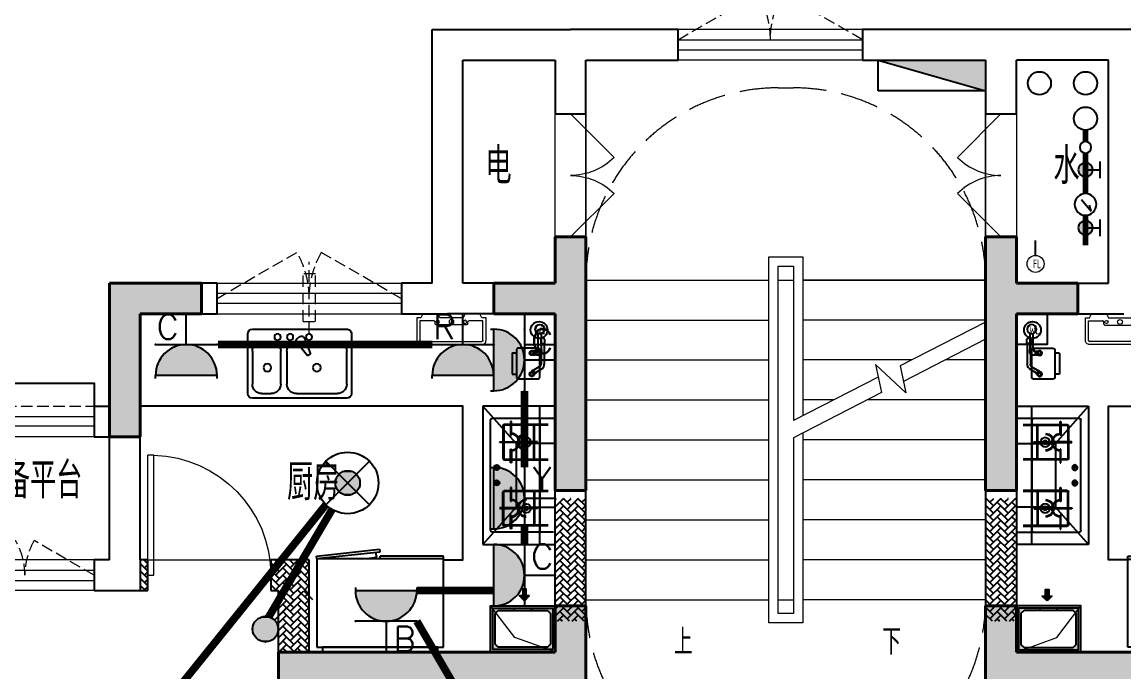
# Model space of a CAD drawing. Extents: x 3753737 to 4713801, y -857380 to 24339.
# Drawn here: x 4216645 to 4223813, y -729552 to -725325 of the extents above; entities that cross this region are included whole.
import ezdxf
from ezdxf.enums import TextEntityAlignment as Align

# ---------------------------------------------------------------- set-up
doc = ezdxf.new("R2010")
doc.units = 0
doc.header["$LTSCALE"] = 1000
doc.header["$MEASUREMENT"] = 0
doc.linetypes.add('DASH', pattern=[0.35, 0.25, -0.1])
doc.linetypes.add('HIDDEN', pattern=[0.375, 0.25, -0.125])
doc.layers.get('0').update_dxf_attribs({"linetype": 'CONTINUOUS'})
for name, color, linetype in [('!!电气', 1, 'CONTINUOUS'), ('AH-FURNITURE', 1, 'CONTINUOUS'), ('EQUIP-插座', 3, 'CONTINUOUS'), ('EQUIP-照明', 3, 'CONTINUOUS'), ('EQUIP_消火栓', 7, 'CONTINUOUS'), ('IP-bath&kitchen-JOHNSON', 4, 'CONTINUOUS'), ('LVTRY', 252, 'CONTINUOUS'), ('TEL_TEXT', 7, 'CONTINUOUS'), ('VPIPE-中水', 122, 'CONTINUOUS'), ('VPIPE-凝结', 150, 'CONTINUOUS'), ('VPIPE-消防', 1, 'TG_X'), ('VPIPE-给水', 3, 'TG_J'), ('WALL', 252, 'CONTINUOUS'), ('WIRE-照明', 2, 'CONTINUOUS'), ('保温', 6, 'CONTINUOUS'), ('建筑-排气道', 252, 'CONTINUOUS'), ('污水', 3, 'CONTINUOUS'), ('看线', 185, 'CONTINUOUS'), ('给水', 4, 'CONTINUOUS')]:
    doc.layers.add(name, color=color, linetype=linetype)
for name, color, linetype, lineweight in [('COLUMN', 252, 'CONTINUOUS', 40), ('DIM_SYMB', 252, 'CONTINUOUS', 20), ('PUB_HATCH', 8, 'CONTINUOUS', 9), ('PUB_TEXT', 7, 'CONTINUOUS', 20), ('STAIR', 252, 'CONTINUOUS', 20), ('VPIPE-废水', 31, 'TG_F', 18), ('WINDOW', 146, 'CONTINUOUS', 20), ('平面-栏杆', 56, 'CONTINUOUS', 15), ('平面-看线', 252, 'CONTINUOUS', 15), ('平面-空调室内机', 176, 'CONTINUOUS', 9), ('平面-空调预留孔', 252, 'CONTINUOUS', 15), ('立面-洞口示意', 252, 'CONTINUOUS', 13)]:
    doc.layers.add(name, color=color, linetype=linetype, lineweight=lineweight)
doc.styles.add('_TCH_DIM', font='SIMPLEX', dxfattribs={"bigfont": 'GBCBIG'})
doc.styles.add('_TEL_DIM', font='SIMPLEX', dxfattribs={"width": 0.8, "height": 3.5, "bigfont": 'HZTXT'})
doc.styles.add('DIM_FONT', font='SIMPLEX', dxfattribs={"width": 0.7, "bigfont": 'GBCBIG'})
doc.styles.get("Standard").update_dxf_attribs({"font": 'gbenor.shx', "bigfont": 'gbcbig.shx'})
doc.styles.add('TG_LINETYPE', font='SIMPLEX', dxfattribs={"width": 0.8, "height": 3, "bigfont": 'HZTXT'})
doc.linetypes.add('TG_F', pattern='A,2,-0.3,["F",TG_LINETYPE,S=0.1,R=0,X=-0.23,Y=-0.15],0', length=2.3)
doc.linetypes.add('TG_J', pattern='A,2,-0.22,["J",TG_LINETYPE,S=0.1,R=0,X=-0.18,Y=-0.15],0', length=2.22)
doc.linetypes.add('TG_X', pattern='A,4,-0.3,["X",TG_LINETYPE,S=0.1,R=0,X=-0.23,Y=-0.15],0', length=4.3)
pattern_1 = [(45, (0, 0), (0, 47.4157523), [100.584, -33.528]), (135, (23.708, 23.708), (3e-15, 47.4157523), [100.584, -33.528])]

# ---------------------------------------------------------------- blocks, each defined once
blk = doc.blocks.new('rtyg7uyhg')
at = {"layer": 'LVTRY'}
for p, q in [((193590.3, 45458.1), (193590.3, 45069.5)), ((194234.6, 45488.8), (193621, 45488.8)), ((194265.3, 45069.5), (194265.3, 45458.1)), ((193682.3, 45407), (193887.8, 45407)), ((193896.4, 45429.9), (193857.6, 45326.3)), ((193875.3, 45316), (193945.6, 45401.5)), ((193925.8, 45440.4), (193940.1, 45432.2)), ((194111.9, 45407), (194173.3, 45407)), ((193621, 45130.8), (193621, 45345.6)), ((193857.6, 45326.3), (193875.3, 45316)), ((194009.6, 45345.6), (194009.6, 45130.8)), ((194050.5, 45130.8), (194050.5, 45345.6)), ((194234.6, 45345.6), (194234.6, 45130.8)), ((193621, 45038.8), (194234.6, 45038.8)), ((193948.3, 45069.5), (193682.3, 45069.5)), ((194173.3, 45069.5), (194111.9, 45069.5))]:
    blk.add_line(p, q, dxfattribs=at)
for centre, radius in [((193866.4, 45437.7), 20.5), ((193989.2, 45437.7), 20.5), ((194071, 45437.7), 20.5), ((193815.3, 45238.2), 25.6), ((194137.5, 45238.2), 25.6)]:
    blk.add_circle(centre, radius, dxfattribs=at)
for centre, radius, start, end in [((193621, 45458.1), 30.7, 89.99999, 179.99999), ((194234.6, 45458.1), 30.7, 359.99999, 89.99999), ((193682.3, 45345.6), 61.4, 89.99999, 179.99999), ((193915.6, 45422.7), 20.5, 59.99999, 159.46231), ((193929.8, 45414.5), 20.5, 320.53767, 59.99999), ((193948.3, 45345.6), 61.4, 359.99999, 89.99999), ((194111.9, 45345.6), 61.4, 89.99999, 179.99999), ((194173.3, 45345.6), 61.4, 359.99999, 89.99999), ((193682.3, 45130.8), 61.4, 179.99999, 269.99999), ((193948.3, 45130.8), 61.4, 269.99999, 359.99999), ((194111.9, 45130.8), 61.4, 179.99999, 269.99999), ((194173.3, 45130.8), 61.4, 269.99999, 359.99999), ((193621, 45069.5), 30.7, 179.99999, 269.99999), ((194234.6, 45069.5), 30.7, 269.99999, 359.99999)]:
    blk.add_arc(centre, radius, start, end, dxfattribs=at)
at = {"layer": 'LVTRY', "style": 'DIM_FONT', "width": 0.8, "flags": 9}
for tag in ['YSIZE', 'XSIZE']:
    blk.add_attdef(tag, (193927.8, 45487.8), '', height=0.5, rotation=89.99999, dxfattribs=at)
blk = doc.blocks.new('A$C60D053AF')
at = {"layer": 'AH-FURNITURE', "color": 8}
for p, q in [((192.5, -71), (327.6, -71)), ((232.5, -90), (128.3, -90)), ((232.5, -110), (128.3, -110)), ((192.5, -91), (327.6, -91)), ((245, -129.5), (245, -122.5)), ((265, -129.5), (265, -122.5)), ((341.7, -96.9), (370, -143.2)), ((355.9, -82.7), (384.2, -129)), ((255, -281), (255, -251)), ((255, -281), (393, -281)), ((393, -281), (393, -251))]:
    blk.add_line(p, q, dxfattribs=at)
for points in [[(170, -68, 1), (170, -94), (192.5, -94), (192.5, -68)], [(234, -251), (414, -251, 0.414214), (424, -241), (424, -111, 0.414214), (414, -101), (234, -101, 0.414214), (224, -111), (224, -241, 0.414214)], [(268, -122.5), (268, -107, 0.414214), (248, -87), (232.5, -87), (232.5, -113), (242, -113), (242, -122.5)], [(242, -152, 1), (268, -152), (268, -129.5), (242, -129.5)], [(383.8, -161.2, 1), (402.2, -142.8), (386.3, -126.9), (367.9, -145.3)]]:
    blk.add_lwpolyline(points, format="xyb", close=True, dxfattribs=at)
for centre, radius in [((100, -100), 30), ((255, -152), 15), ((255, -152), 10), ((393, -152), 15), ((393, -152), 10)]:
    blk.add_circle(centre, radius, dxfattribs=at)
for radius in [40, 20]:
    blk.add_arc((327.6, -111), radius, 45, 90, dxfattribs=at)
blk = doc.blocks.new('A-Kitchen-7')
at = {"layer": 'LVTRY'}
for p, q in [((-518.7, 779.7), (-7.2, 834.3)), ((-3.6, 810.6), (-515, 756)), ((-7.2, 834.3), (-3.6, 810.6)), ((-515, 756), (-518.7, 779.7)), ((515, 756), (-515, 756)), ((-515, 756), (-515, 40)), ((-485.6, 760.5), (-484.9, 756)), ((-29.1, 767), (-112.1, 756)), ((-29.1, 767), (-35.2, 806.4)), ((515, 780), (0, 780)), ((0, 756), (0, 780)), ((515, 756), (515, 780)), ((515, 40), (515, 756)), ((-515, 40), (515, 40))]:
    blk.add_line(p, q, dxfattribs=at)
blk.add_lwpolyline([(-468.9, 40), (-468.9, 0), (468.9, 0), (468.9, 40)], close=True, dxfattribs=at)
blk = doc.blocks.new('FRSDFDGDGDRGDR')
at = {"layer": '平面-空调预留孔', "color": 252}
for p, q in [((699612.3, 775044), (699612.3, 775441.2)), ((699618.9, 775447.8), (699746.3, 775447.8)), ((699746.3, 775447.8), (699746.3, 775355.4)), ((699719.9, 775342.2), (699719.9, 775143)), ((699726.5, 775348.8), (699739.7, 775348.8)), ((699726.5, 775136.4), (699739.7, 775136.4)), ((699746.3, 775129.8), (699746.3, 775037.4)), ((699746.3, 775037.4), (699618.9, 775037.4))]:
    blk.add_line(p, q, dxfattribs=at)
blk.add_lwpolyline([(699766.1, 775166.7), (699792.5, 775153.5), (699792.5, 775057.2), (699766.1, 775044), (699766.1, 775017.6), (699618.9, 775017.6, -0.414214), (699592.5, 775044), (699592.5, 775441.2, -0.414214), (699618.9, 775467.6), (699766.1, 775467.6), (699766.1, 775441.2), (699792.5, 775428), (699792.5, 775331.6), (699766.1, 775318.4)], format="xyb", close=True, dxfattribs=at)
for centre, radius in [((699739.7, 775331.6), 10.6), ((699739.7, 775243.2), 15.8), ((699739.7, 775153.5), 10.6)]:
    blk.add_circle(centre, radius, dxfattribs=at)
for centre, start, end in [((699618.9, 775441.2), 90, 180), ((699726.5, 775342.2), 90, 180), ((699739.7, 775355.4), 270, 360), ((699726.5, 775143), 180, 270), ((699739.7, 775129.8), 0, 90), ((699618.9, 775044), 180, 270)]:
    blk.add_arc(centre, 6.6, start, end, dxfattribs=at)
blk = doc.blocks.new('*U136')
h = blk.add_hatch(color=5)
h.set_gradient(color1=(0, 0, 255), rotation=180, tint=1)
h.paths.add_polyline_path([(0, 0), (-6.35, -6.35), (-6.35, -2.159), (-15, -2.159), (-15, 2.159), (-6.35, 2.159), (-6.35, 6.35)])
at = {"color": 0, "linetype": 'Continuous'}
blk.add_lwpolyline([(0, 0), (-6.35, -6.35), (-6.35, -2.159), (-15, -2.159), (-15, 2.159), (-6.35, 2.159), (-6.35, 6.35)], close=True, dxfattribs=at)
blk = doc.blocks.new('GDGDRGDRGRD')
at = {"layer": 'PUB_HATCH'}
blk.add_hatch(color=252, dxfattribs=at).paths.add_polyline_path([(430319.8, 370173.6), (430319.8, 370443.6), (430179.8, 370443.6), (430179.8, 370428.6), (430284.8, 370428.6), (430304.8, 370408.6), (430304.8, 370208.6), (430284.8, 370188.6), (429964.8, 370188.6), (429944.8, 370208.6), (429944.8, 370408.6), (429964.8, 370428.6), (430069.8, 370428.6), (430069.8, 370443.6), (429929.8, 370443.6), (429929.8, 370173.6)])
at = {"layer": 'LVTRY', "color": 251}
for p, q in [((430080.5, 371515.4), (429864.6, 371758.3)), ((430334.8, 371758.3), (429864.6, 371758.3)), ((429864.6, 371758.3), (429864.6, 370858.3)), ((430234.8, 370858.3), (430234.8, 371758.3)), ((430334.8, 371515.4), (430080.5, 371515.4)), ((430080.5, 371515.4), (430080.5, 371100.3)), ((429864.6, 370858.3), (430080.5, 371100.3)), ((430080.5, 371100.3), (430334.8, 371100.3)), ((429864.6, 370858.3), (430334.8, 370858.3))]:
    blk.add_line(p, q, dxfattribs=at)
at = {"layer": 'LVTRY'}
for p, q in [((429914.8, 370948.3), (429914.8, 371668.3)), ((429924.8, 371678.3), (430324.8, 371678.3)), ((429994.8, 371628.3), (429994.8, 371418.3)), ((429999.8, 371628.3), (429999.8, 371418.3)), ((430289.8, 371638.3), (430004.8, 371638.3)), ((430289.8, 371633.3), (430004.8, 371633.3)), ((430045.1, 371658.3), (430045.1, 371568.3)), ((430049.6, 371658.3), (430045.1, 371658.3)), ((430049.6, 371568.3), (430049.6, 371658.3)), ((430194.8, 371418.3), (430194.8, 371628.3)), ((430199.8, 371418.3), (430199.8, 371628.3)), ((430234.8, 371668.3), (430234.8, 370948.3)), ((430045.1, 371568.3), (430049.6, 371568.3)), ((429974.8, 371525.6), (430102.3, 371525.6)), ((429974.8, 371521.1), (429974.8, 371525.6)), ((430102.3, 371521.1), (429974.8, 371521.1)), ((430045.1, 371388.3), (430045.1, 371478.3)), ((430045.1, 371478.3), (430049.6, 371478.3)), ((430049.6, 371478.3), (430049.6, 371388.3)), ((430219.8, 371525.6), (430092.3, 371525.6)), ((430092.3, 371525.6), (430092.3, 371521.1)), ((430092.3, 371521.1), (430219.8, 371521.1)), ((430102.3, 371525.6), (430102.3, 371521.1)), ((430219.8, 371521.1), (430219.8, 371525.6)), ((430234.8, 371100.3), (430234.8, 371515.4)), ((430004.8, 371413.3), (430289.8, 371413.3)), ((430004.8, 371408.3), (430289.8, 371408.3)), ((429935.4, 371358.3), (429974.2, 371358.3)), ((429954.8, 371338.9), (429954.8, 371377.7)), ((430049.6, 371388.3), (430045.1, 371388.3)), ((429935.4, 371258.3), (429974.2, 371258.3)), ((429954.8, 371238.9), (429954.8, 371277.7)), ((429994.8, 370988.3), (429994.8, 371198.3)), ((429999.8, 370988.3), (429999.8, 371198.3)), ((430004.8, 371208.3), (430289.8, 371208.3)), ((430004.8, 371203.3), (430289.8, 371203.3)), ((430045.1, 371228.3), (430045.1, 371138.3)), ((430049.6, 371228.3), (430045.1, 371228.3)), ((430049.6, 371138.3), (430049.6, 371228.3)), ((430194.8, 371198.3), (430194.8, 370988.3)), ((430199.8, 371198.3), (430199.8, 370988.3)), ((430045.1, 371138.3), (430049.6, 371138.3)), ((430102.3, 371095.6), (429974.8, 371095.6)), ((429974.8, 371095.6), (429974.8, 371091.1)), ((429974.8, 371091.1), (430102.3, 371091.1)), ((430045.1, 370958.3), (430045.1, 371048.3)), ((430045.1, 371048.3), (430049.6, 371048.3)), ((430049.6, 371048.3), (430049.6, 370958.3)), ((430092.3, 371091.1), (430092.3, 371095.6)), ((430092.3, 371095.6), (430219.8, 371095.6)), ((430219.8, 371091.1), (430092.3, 371091.1)), ((430102.3, 371091.1), (430102.3, 371095.6)), ((430219.8, 371095.6), (430219.8, 371091.1)), ((430289.8, 370983.3), (430004.8, 370983.3)), ((430289.8, 370978.3), (430004.8, 370978.3)), ((430324.8, 370938.3), (429924.8, 370938.3)), ((430049.6, 370958.3), (430045.1, 370958.3))]:
    blk.add_line(p, q, dxfattribs=at)
at = {"layer": 'LVTRY', "color": 252}
for p, q in [((430069.8, 370428.6), (430069.8, 370443.6)), ((430179.8, 370428.6), (430179.8, 370443.6))]:
    blk.add_line(p, q, dxfattribs=at)
at = {"layer": 'LVTRY'}
blk.add_lwpolyline([(429608.8, 370758.3), (429734.8, 370758.3), (429734.8, 371758.3), (427634.8, 371758.3)], dxfattribs=at)
at = {"layer": 'LVTRY', "color": 252}
for points in [[(430334.8, 370158.6), (429914.8, 370158.6), (429914.8, 370458.6), (430334.8, 370458.6)], [(430319.8, 370173.6), (429929.8, 370173.6), (429929.8, 370443.6), (430319.8, 370443.6)], [(429964.8, 370428.6), (430284.8, 370428.6), (430304.8, 370408.6), (430304.8, 370208.6), (430284.8, 370188.6), (429964.8, 370188.6), (429944.8, 370208.6), (429944.8, 370408.6), (429964.8, 370428.6)]]:
    blk.add_lwpolyline(points, close=True, dxfattribs=at)
at = {"layer": 'LVTRY'}
for centre, radius in [((430147.3, 371523.3), 29.7), ((430147.3, 371523.3), 11.7), ((429954.8, 371358.3), 17), ((429954.8, 371258.3), 17), ((430147.3, 371093.3), 29.7), ((430147.3, 371093.3), 11.7)]:
    blk.add_circle(centre, radius, dxfattribs=at)
for centre, radius, start, end in [((429924.8, 371668.3), 10, 90, 180), ((430004.8, 371628.3), 10, 90, 180), ((430004.8, 371628.3), 5, 90, 180), ((430189.8, 371628.3), 10, 0, 90), ((430189.8, 371628.3), 5, 0, 90), ((430224.8, 371668.3), 10, 0, 90), ((430047.3, 371523.3), 56.7, 2.27424, 87.72576), ((430047.3, 371523.3), 52.2, 2.47041, 87.52959), ((430147.3, 371523.3), 56.7, 92.27424, 177.72576), ((430147.3, 371523.3), 52.2, 92.47041, 177.52959), ((430047.3, 371523.3), 56.7, 272.27424, 357.72576), ((430047.3, 371523.3), 52.2, 272.47041, 357.52959), ((430147.3, 371523.3), 56.7, 182.27424, 267.72576), ((430147.3, 371523.3), 52.2, 182.47041, 267.52959), ((430004.8, 371418.3), 10, 180, 270), ((430004.8, 371418.3), 5, 180, 270), ((430189.8, 371418.3), 5, 270, 0), ((430189.8, 371418.3), 10, 270, 0), ((430004.8, 371198.3), 10, 90, 180), ((430004.8, 371198.3), 5, 90, 180), ((430189.8, 371198.3), 10, 0, 90), ((430189.8, 371198.3), 5, 0, 90), ((430047.3, 371093.3), 56.7, 2.27424, 87.72576), ((430047.3, 371093.3), 52.2, 2.47041, 87.52959), ((430147.3, 371093.3), 56.7, 92.27424, 177.72576), ((430147.3, 371093.3), 52.2, 92.47041, 177.52959), ((430047.3, 371093.3), 56.7, 272.27424, 357.72576), ((430047.3, 371093.3), 52.2, 272.47041, 357.52959), ((430147.3, 371093.3), 56.7, 182.27424, 267.72576), ((430147.3, 371093.3), 52.2, 182.47041, 267.52959), ((430004.8, 370988.3), 10, 180, 270), ((430004.8, 370988.3), 5, 180, 270), ((430189.8, 370988.3), 5, 270, 0), ((430189.8, 370988.3), 10, 270, 0), ((429924.8, 370948.3), 10, 180, 270), ((430224.8, 370948.3), 10, 270, 0)]:
    blk.add_arc(centre, radius, start, end, dxfattribs=at)
at = {"layer": '立面-洞口示意', "color": 252}
blk.add_lwpolyline([(430334.8, 370158.6), (430071.3, 370252.5), (429914.8, 370458.6)], dxfattribs=at)
at = {"xscale": -1, "rotation": 270}
blk.add_blockref('FRSDFDGDGDRGDR', (-345582.7, -327434.2), dxfattribs=at)
at = {"xscale": -1}
blk.add_blockref('rtyg7uyhg', (622599.6, 326769.5), dxfattribs=at)
at = {"rotation": 270}
blk.add_blockref('A$C60D053AF', (430334.8, 372358.3), dxfattribs=at)
at = {"layer": 'LVTRY', "color": 1, "extrusion": (0, 0, -1), "xscale": -0.7999999999883585, "yscale": 0.7999999999883585, "zscale": -0.7999999999883585}
blk.add_blockref('A-Kitchen-7', (-429196.8, 370158.6), dxfattribs=at)
at = {"layer": '建筑-排气道', "xscale": -5, "yscale": 5, "zscale": 5, "rotation": 90}
blk.add_blockref('*U136', (430134.7, 370490.9), dxfattribs=at)
blk = doc.blocks.new('GFDGFSDFGD')
at = {"layer": 'PUB_HATCH'}
for points in [[(431616.6, 374623.7), (431616.6, 373473.7), (431816.6, 373473.7), (431816.6, 375123.7), (431616.6, 375123.7), (431616.6, 374823.7), (431216.6, 374823.7), (431216.6, 374623.7)], [(434616.6, 374623.7), (435016.6, 374623.7), (435016.6, 374823.7), (434616.6, 374823.7), (434616.6, 375123.7), (434416.6, 375123.7), (434416.6, 373473.7), (434616.6, 373473.7)], [(429316.5, 374823.7), (428716.6, 374823.7), (428716.6, 373823.7), (428916.6, 373823.7), (428916.6, 374623.7), (429316.5, 374623.7)], [(429816.4, 372423.2), (429816.6, 372224), (431816.6, 372224), (431816.6, 372724), (431616.6, 372724), (431616.6, 372424), (430016.6, 372424)], [(436416.8, 372423.2), (436216.6, 372424), (434616.6, 372424), (434616.6, 372724), (434416.6, 372724), (434416.6, 372224), (436416.6, 372224)]]:
    blk.add_hatch(color=256, dxfattribs=at).paths.add_polyline_path(points)
at = {"layer": 'COLUMN', "color": 252}
for p, q in [((431816.6, 375123.7), (431616.6, 375123.7)), ((431616.6, 375123.7), (431616.6, 374823.7)), ((431816.6, 373473.7), (431816.6, 375123.7)), ((434616.6, 375123.7), (434416.6, 375123.7)), ((434416.6, 375123.7), (434416.6, 373473.7)), ((434616.6, 374823.7), (434616.6, 375123.7)), ((429316.5, 374823.7), (428716.6, 374823.7)), ((428716.6, 374823.7), (428716.6, 373823.7)), ((429316.5, 374623.7), (429316.5, 374823.7)), ((431616.6, 374823.7), (431216.6, 374823.7)), ((431216.6, 374823.7), (431216.6, 374623.7)), ((435016.6, 374823.7), (434616.6, 374823.7)), ((435016.6, 374623.7), (435016.6, 374823.7)), ((428916.6, 373823.7), (428916.6, 374623.7)), ((428916.6, 374623.7), (429316.5, 374623.7)), ((431216.6, 374623.7), (431616.6, 374623.7)), ((431616.6, 374623.7), (431616.6, 373473.7)), ((434616.6, 374623.7), (435016.6, 374623.7)), ((434616.6, 373473.7), (434616.6, 374623.7)), ((428716.6, 373823.7), (428916.6, 373823.7)), ((431616.6, 373473.7), (431816.6, 373473.7)), ((434416.6, 373473.7), (434616.6, 373473.7)), ((431816.6, 372724), (431616.6, 372724)), ((431616.6, 372724), (431616.6, 372424)), ((431816.6, 372224), (431816.6, 372724)), ((434616.6, 372724), (434416.6, 372724)), ((434416.6, 372724), (434416.6, 372224)), ((434616.6, 372424), (434616.6, 372724)), ((430016.6, 372424), (429816.4, 372423.2)), ((429816.4, 372423.2), (429816.6, 372224)), ((431616.6, 372424), (430016.6, 372424)), ((436216.6, 372424), (434616.6, 372424))]:
    blk.add_line(p, q, dxfattribs=at)
blk = doc.blocks.new('GDFGDGRD')
at = {"layer": '保温', "linetype": 'ByBlock', "ltscale": 10}
h = blk.add_hatch(dxfattribs=at)
h.set_pattern_fill('AR-HBONE', color=251, scale=55)
h.set_pattern_definition(pattern_1)
h.paths.add_polyline_path([(431616.6, 372623.9), (431816.6, 372623.9), (431816.7, 373423.7), (431616.7, 373423.7)])
h = blk.add_hatch(dxfattribs=at)
h.set_pattern_fill('AR-HBONE', color=251, scale=55)
h.set_pattern_definition(pattern_1)
h.paths.add_polyline_path([(434616.6, 372623.9), (434416.6, 372623.9), (434416.5, 373423.7), (434616.5, 373423.7)])
h = blk.add_hatch(dxfattribs=at)
h.set_pattern_fill('AR-HBONE', color=251, scale=55)
h.set_pattern_definition(pattern_1)
h.paths.add_polyline_path([(428966.6, 372823.7), (428966.6, 373023.7), (428916.6, 373023.7), (428916.6, 372823.7)])
h = blk.add_hatch(dxfattribs=at)
h.set_pattern_fill('AR-HBONE', color=251, scale=55)
h.set_pattern_definition(pattern_1)
h.paths.add_polyline_path([(429816.6, 372823.7), (429816.6, 373023.7), (429766.6, 373023.7), (429766.6, 372823.7)])
h = blk.add_hatch(dxfattribs=at)
h.set_pattern_fill('AR-HBONE', color=251, scale=55)
h.set_pattern_definition(pattern_1)
h.paths.add_polyline_path([(430017.8, 372423.6), (430016.6, 373023.7), (429816.6, 373023.7), (429817.8, 372423.6)])
at = {"layer": '保温', "color": 251, "linetype": 'ByBlock', "ltscale": 10}
blk.add_line((428916.6, 373023.7), (428916.6, 372823.7), dxfattribs=at)
blk = doc.blocks.new('$TwtSys$00000434')
at = {"color": 252}
for p, q in [((-0.5, 0.5), (-0.5, -0.5)), ((-0.5, -0.5), (0.5, 0.5)), ((0.5, 0.5), (-0.5, 0.5)), ((0.5, -0.5), (0.5, 0.5)), ((-0.5, -0.5), (0.5, -0.5))]:
    blk.add_line(p, q, dxfattribs=at)
blk.add_solid([(0.5, -0.5), (0.5, 0.5), (-0.5, -0.5)], dxfattribs=at)
blk = doc.blocks.new('A$C2705576B')
at = {"layer": '给水'}
h = blk.add_hatch(color=252, dxfattribs=at)
edge = h.paths.add_edge_path()
edge.add_arc((417.5, -1741.2), 47.2, 0, 360)
h = blk.add_hatch(color=252, dxfattribs=at)
edge = h.paths.add_edge_path()
edge.add_arc((794.7, -1741.2), 47.2, 0, 360)
at = {"layer": '给水', "color": 252}
for p, q in [((363.1, -1645.4), (471.8, -1645.4)), ((417.5, -1741.2), (417.5, -1645.4)), ((740.3, -1645.4), (849, -1645.4)), ((794.7, -1741.2), (794.7, -1645.4)), ((601.1, -1768.1), (525.3, -1704.3)), ((525.3, -1704.3), (564, -1715))]:
    blk.add_line(p, q, dxfattribs=at)
at = {"layer": '给水', "color": 252, "const_width": 35.4}
for points in [[(499.1, -1741.2), (302.5, -1741.2)], [(903.5, -1741.2), (640.6, -1741.2)], [(1052.8, -1741.2), (978.5, -1741.2)]]:
    blk.add_lwpolyline(points, dxfattribs=at)
at = {"layer": '给水', "color": 252}
for centre, radius in [((417.5, -1741.2), 47.2), ((569.8, -1741.2), 70.8), ((794.7, -1741.2), 47.2), ((941, -1741.2), 37.5)]:
    blk.add_circle(centre, radius, dxfattribs=at)
blk = doc.blocks.new('dongkong')
at = {"layer": '平面-空调预留孔', "color": 8, "linetype": 'HIDDEN', "ltscale": 0.3}
for p, q in [((-603796, 210899.9), (-603796, 210431.5)), ((-603836, 210821), (-603836, 210510.8)), ((-603836, 210821), (-603756, 210821)), ((-603756, 210821), (-603756, 210510.8))]:
    blk.add_line(p, q, dxfattribs=at)
blk.add_lwpolyline([(-603756, 210510.8), (-603836, 210510.8)], dxfattribs=at)
blk = doc.blocks.new('$DorLib2D$00000001')
for p, q in [((0.45, 0.975), (0.5, 0.975)), ((0.45, 0), (0.45, 0.975)), ((0.5, 0), (0.5, 0.975)), ((0.5, 0), (0.45, 0))]:
    blk.add_line(p, q)
at = {"lineweight": 13}
blk.add_arc((0.475, 0), 0.975, 91.46928, 180, dxfattribs=at)
blk = doc.blocks.new('$WINLIB2D$00000001')
at = {"color": 0}
for points in [[(-0.5, 0.5), (-0.5, -0.5)], [(-0.5, 0.5), (0.5, 0.5)], [(0.5, -0.5), (0.5, 0.5)], [(0.5, 0.1667), (-0.5, 0.1667)], [(0.5, -0.1667), (-0.5, -0.1667)], [(-0.5, -0.5), (0.5, -0.5)]]:
    blk.add_lwpolyline(points, dxfattribs=at)
blk = doc.blocks.new('$DorLib2D$00000116')
at = {"color": 0}
for p, q in [((-0.5, 0), (-0.1464, 0.3536)), ((0.5, 0), (0.1464, 0.3536))]:
    blk.add_line(p, q, dxfattribs=at)
for centre, start, end in [((-0.5, 0), 0, 45), ((0.5, 0), 135, 180)]:
    blk.add_arc(centre, 0.5, start, end, dxfattribs=at)
blk = doc.blocks.new('A$C1C403CBE')
at = {"layer": 'DIM_SYMB', "color": 252}
for points in [[(11825, 8810, 0, 0, 0), (11825, 11735, 0, 0, 0), (13175, 11735, 0, 0, 0), (13175, 10650, 40, 0, 0), (13175, 10500, 0, 0, 0)], [(13175, 8810, 0, 0, 0), (13175, 10090, 40, 0, 0), (13175, 10240, 0, 0, 0)]]:
    blk.add_lwpolyline(points, format="xyseb", dxfattribs=at)
at = {"layer": 'IP-bath&kitchen-JOHNSON', "color": 252}
for points in [[(10800, 10800), (10800, 10600), (11000, 10600)], [(14200, 10800), (14200, 10600), (14000, 10600)]]:
    blk.add_lwpolyline(points, dxfattribs=at)
at = {"layer": 'STAIR', "color": 252}
for p, q in [((13800, 12450), (11200, 12450)), ((11200, 12450), (11200, 11020)), ((13800, 11020), (13800, 12450)), ((12390, 8790), (12390, 11170)), ((12390, 11170), (12610, 11170)), ((12610, 11170), (12610, 10136.2)), ((12450, 8850), (12450, 11110)), ((12450, 11110), (12550, 11110)), ((12550, 11110), (12550, 10105.4)), ((11200, 8940), (11200, 11020)), ((11200, 11020), (12390, 11020)), ((11200, 11020), (12390, 11020)), ((12450, 8940), (12450, 11020)), ((12450, 11020), (12550, 11020)), ((12550, 11020), (12550, 10105.4)), ((13800, 11020), (12610, 11020)), ((12610, 11020), (13800, 11020)), ((13800, 11020), (13800, 10747)), ((11200, 10760), (12390, 10760)), ((13800, 10760), (12610, 10760)), ((13800, 10747), (13244, 10461.6)), ((13800, 10634.6), (13265.8, 10360.4)), ((13800, 10634.6), (13800, 8940)), ((11200, 10500), (12390, 10500)), ((13318.8, 10500), (12610, 10500)), ((13281.6, 10287.2), (13084.4, 10470.1)), ((13084.4, 10470.1), (13123.7, 10287.5)), ((13800, 10500), (13537.8, 10500)), ((13244, 10461.6), (13281.6, 10287.2)), ((13101.9, 10388.7), (12550, 10105.4)), ((13123.7, 10287.5), (12550, 9993)), ((11200, 10240), (12390, 10240)), ((12812.2, 10240), (12610, 10240)), ((13800, 10240), (13031.2, 10240)), ((11200, 9980), (12390, 9980)), ((12550, 9993), (12550, 8940)), ((12550, 9993), (12550, 8850)), ((12610, 10023.8), (12610, 8790)), ((13800, 9980), (12610, 9980)), ((11200, 9720), (12390, 9720)), ((13800, 9720), (12610, 9720)), ((11200, 9460), (12390, 9460)), ((13800, 9460), (12610, 9460)), ((11200, 9200), (12390, 9200)), ((13800, 9200), (12610, 9200)), ((11200, 8940), (12390, 8940)), ((12450, 8940), (12550, 8940)), ((13800, 8940), (12610, 8940)), ((12550, 8850), (12450, 8850)), ((12610, 8790), (12390, 8790))]:
    blk.add_line(p, q, dxfattribs=at)
at = {"layer": 'STAIR', "color": 252, "linetype": 'DASH'}
for points in [[(11200, 11020, -0.414214), (12450, 12270), (12550, 12270, -0.414214), (13800, 11020)], [(11200, 8940, 0.414214), (12450, 7690), (12550, 7690, 0.414214), (13800, 8940)]]:
    blk.add_lwpolyline(points, format="xyb", dxfattribs=at)
at = {"layer": 'VPIPE-中水', "color": 252, "linetype": 'Continuous'}
for centre in [(10894.8, 10695), (14105.2, 10695)]:
    blk.add_circle(centre, 55, dxfattribs=at)
at = {"layer": 'VPIPE-凝结', "color": 252}
blk.add_line((14125, 11180), (14125, 11278), dxfattribs=at)
at = {"layer": 'VPIPE-废水', "color": 252}
blk.add_circle((14125, 11125), 55, dxfattribs=at)
at = {"layer": 'VPIPE-消防', "color": 252, "linetype": 'Continuous'}
blk.add_circle((14150, 12300), 75, dxfattribs=at)
at = {"layer": 'VPIPE-给水', "color": 252, "linetype": 'Continuous'}
for centre in [(14450, 12300), (14450, 12070)]:
    blk.add_circle(centre, 75, dxfattribs=at)
at = {"layer": 'WALL', "color": 252}
for p, q in [((10200, 12650), (11100, 12650)), ((10200, 11000), (10200, 12650)), ((11800, 12650), (11100, 12650)), ((11800, 12450), (11800, 12650)), ((13900, 12650), (13000, 12650)), ((13000, 12650), (13000, 12450)), ((14800, 12650), (13900, 12650)), ((10400, 12450), (11000, 12450)), ((10400, 11000), (10400, 12450)), ((11000, 12450), (11000, 12100)), ((11200, 12450), (11800, 12450)), ((11200, 12100), (11200, 12450)), ((13000, 12450), (13800, 12450)), ((13800, 12450), (13800, 12100)), ((14600, 12450), (14000, 12450)), ((14000, 12100), (14000, 12450)), ((14600, 11000), (14600, 12450)), ((11000, 12100), (11200, 12100)), ((13800, 12100), (14000, 12100)), ((11200, 11300), (11000, 11300)), ((11000, 11300), (11000, 11000)), ((11200, 10900), (11200, 11300)), ((14000, 11300), (13800, 11300)), ((13800, 11300), (13800, 10900)), ((14000, 11000), (14000, 11300)), ((8100, 10200), (8100, 11000)), ((8800, 11000), (8100, 11000)), ((8800, 10800), (8800, 11000)), ((10200, 11000), (10000, 11000)), ((10000, 11000), (10000, 10800)), ((11000, 11000), (10400, 11000)), ((14000, 11000), (14600, 11000)), ((11200, 8500), (11200, 10900)), ((13800, 10900), (13800, 8500.3)), ((8300, 10100), (8300, 10800)), ((8300, 10800), (8800, 10800)), ((10000, 10800), (10300, 10800)), ((11000, 10800), (10300, 10800)), ((11000, 8600), (11000, 10800)), ((14000, 10800), (14700, 10800)), ((14000, 10800), (14000, 8600.2)), ((8000, 10200), (8100, 10200)), ((8000, 10200), (8000, 10000)), ((8300, 9200), (8300, 10100)), ((8000, 10000), (8100, 10000)), ((8100, 9200), (8100, 10000)), ((8100, 9200), (8000, 9200)), ((8000, 9200), (8000, 9000)), ((8350, 9200), (8300, 9200)), ((8350, 9000), (8350, 9200)), ((9400, 9200), (9150, 9200)), ((9150, 9200), (9150, 9000)), ((9400, 8600), (9400, 9200)), ((8000, 9000), (8200, 9000)), ((8200, 9000), (8350, 9000)), ((9150, 9000), (9200, 9000)), ((9200, 8400), (9200, 9000)), ((10800, 8600), (9400, 8600)), ((11000, 8600), (10800, 8600)), ((14000, 8600.2), (14200.1, 8600)), ((14200, 8600), (15600, 8600)), ((11200, 8400), (11200, 8500)), ((13800, 8500.3), (13800, 8400.3))]:
    blk.add_line(p, q, dxfattribs=at)
at = {"layer": 'WINDOW', "color": 252}
for p, q in [((11000, 11300), (11000, 12100)), ((11200, 11300), (11200, 12100)), ((13800, 12100), (13800, 11300)), ((14000, 12100), (14000, 11300)), ((8350, 9200), (9150, 9200))]:
    blk.add_line(p, q, dxfattribs=at)
at = {"layer": 'WINDOW', "color": 252, "linetype": 'DASH', "ltscale": 0.3}
for points in [[(11800, 12583.3), (12319.6, 12883.3, -0.131652), (12400, 12583.3)], [(12998.1, 12583.3), (12478.5, 12883.3, 0.131652), (12398.1, 12583.3)], [(8800, 10900), (9319.6, 11200, -0.131652), (9400, 10900)], [(9998.1, 10900), (9478.5, 11200, 0.131652), (9398.1, 10900)], [(7100, 9100), (7489.8, 9324.9, -0.131605), (7550, 9100)], [(8000, 9100), (7610.2, 9324.9, 0.131605), (7550, 9100)]]:
    blk.add_lwpolyline(points, format="xyb", dxfattribs=at)
at = {"layer": '平面-栏杆', "color": 252}
for points in [[(8000, 10130.1), (7000, 10130.3)], [(8000, 10070.1), (7000, 10070.3)]]:
    blk.add_lwpolyline(points, dxfattribs=at)
at = {"layer": '平面-看线', "color": 252, "linetype": 'DASH', "ltscale": 0.3}
blk.add_lwpolyline([(7000, 10200), (8000, 10200)], dxfattribs=at)
at = {"layer": '平面-看线', "color": 252}
blk.add_lwpolyline([(8000, 10000), (7000, 10000)], dxfattribs=at)
at = {"layer": '看线', "color": 252, "ltscale": 0.5}
blk.add_lwpolyline([(7000, 10200), (7000, 10350), (8000, 10350), (8000, 10200)], dxfattribs=at)
at = {"color": 252}
for name, p in [('GFDGFSDFGD', (-420616.6, -363823.7)), ('GDGDRGDRGRD', (-419334.8, -361557.7)), ('GDFGDGRD', (-420616.6, -363823.7))]:
    blk.add_blockref(name, p, dxfattribs=at)
at = {"color": 252, "xscale": -1}
blk.add_blockref('GDGDRGDRGRD', (444334.8, -361558.3), dxfattribs=at)
at = {"layer": 'EQUIP_消火栓', "color": 252, "xscale": -700, "yscale": 200, "zscale": 700, "rotation": 180}
blk.add_blockref('$TwtSys$00000434', (13450, 12350), dxfattribs=at)
at = {"layer": 'WINDOW', "color": 252, "xscale": -1200, "yscale": -200, "zscale": -1200}
blk.add_blockref('$WINLIB2D$00000001', (12400, 12550), dxfattribs=at)
at = {"layer": 'WINDOW', "color": 252}
for name, p, xscale, yscale, zscale, rotation in [('$DorLib2D$00000116', (11100, 11700), 800, -800, 800, 89.99999999024953), ('$DorLib2D$00000116', (13900, 11700), -800, -800, -800, 270.0000100699368), ('$WINLIB2D$00000001', (9400, 10900), -1200, 200, -1200, 179.9999999963283), ('$DorLib2D$00000001', (8750, 9100), -800, 800, -800, 6.06372912622234e-10), ('$WINLIB2D$00000001', (7550, 9100), -900, -200, -900, 2.464015854641344e-09)]:
    blk.add_blockref(name, p, dxfattribs=dict(at, xscale=xscale, yscale=yscale, zscale=zscale, rotation=rotation))
at = {"layer": '平面-空调室内机', "color": 252, "ltscale": 0.3, "xscale": -1, "rotation": 180}
blk.add_blockref('dongkong', (613196, 221570.8), dxfattribs=at)
at = {"layer": '污水', "color": 252, "xscale": -1, "rotation": 269.999999999891}
blk.add_blockref('A$C2705576B', (16191.2, 10942.2), dxfattribs=at)
at = {"layer": 'DIM_SYMB', "color": 7, "style": '_TCH_DIM'}
for s, p in [('上', (11772.9, 8582.5)), ('下', (13127.5, 8582.5))]:
    blk.add_text(s, height=168.8, dxfattribs=at).set_placement(p)
at = {"layer": 'PUB_TEXT', "color": 252}
for s, height, p in [('电', 236.3, (10546.2, 11644.8)), ('水', 236.3, (14241, 11644.8)), ('设备平台', 236.31, (7243.4, 9599)), ('厨房', 236.31, (9255.5, 9587.7))]:
    blk.add_text(s, height=height, dxfattribs=at).set_placement(p)
at = {"layer": 'PUB_TEXT', "color": 252, "width": 0.6}
for s, p in [('FL', (14109.6, 11097)), ('WL', (10873.8, 10667)), ('WL', (14084.2, 10667))]:
    blk.add_text(s, height=56, dxfattribs=at).set_placement(p)
blk = doc.blocks.new('$equip$00001149')
for p, q in [((-0.354, 0.354), (0.354, -0.354)), ((0.354, 0.354), (-0.354, -0.354))]:
    blk.add_line(p, q)
for radius in [0.5, 0.2]:
    blk.add_circle((0, 0), radius)
for points in [[(0, 0.2), (0, 0.2), (-0.1, 0.173), (0.1, 0.173)], [(-0.173, 0.1), (0.173, 0.1), (-0.2, 0), (0.2, 0)], [(-0.173, -0.1), (0.173, -0.1), (-0.2, 0), (0.2, 0)], [(-0.1, 0.173), (0.1, 0.173), (-0.173, 0.1), (0.173, 0.1)], [(-0.1, -0.173), (0.1, -0.173), (-0.173, -0.1), (0.173, -0.1)], [(0, -0.2), (0, -0.2), (-0.1, -0.173), (0.1, -0.173)]]:
    blk.add_solid(points)
at = {"flags": 9}
blk.add_attdef('A', (0, 0), '', height=0.00002, dxfattribs=at)
blk = doc.blocks.new('$equip$00001764')
for p, q in [((-0.5, 1.05), (-0.5, 1)), ((-0.5, 1), (0.5, 1)), ((0.5, 1.05), (0.5, 1)), ((0.5, 0.5), (-0.5, 0.5)), ((0, 0.5), (0, 0))]:
    blk.add_line(p, q)
blk.add_arc((0, 1), 0.5, 180, 0)
for p in [(-0.5, 0.5), (0.5, 0.5), (0, 0)]:
    blk.add_point(p)
for points in [[(0.433, 0.75), (-0.433, 0.75), (0.5, 1), (-0.5, 1)], [(0.25, 0.567), (-0.25, 0.567), (0.433, 0.75), (-0.433, 0.75)], [(0, 0.5), (0, 0.5), (0.25, 0.567), (-0.25, 0.567)]]:
    blk.add_solid(points)
at = {"color": 7, "style": '_TEL_DIM'}
blk.add_attdef('$TEXT$', text='', height=0.4, dxfattribs=at).set_placement((0.303, 0.211), align=Align.MIDDLE_CENTER)
at = {"color": 7, "style": '_TEL_DIM', "flags": 1}
blk.add_attdef('A', text='', height=0.00002, dxfattribs=at).set_placement((0, 0), align=Align.MIDDLE_CENTER)
blk = doc.blocks.new('$equip$00001962')
for p, q in [((0.147, 0.356), (0.625, 0.833)), ((0.625, 0.833), (0.766, 0.692))]:
    blk.add_line(p, q)
blk.add_circle((0, 0.208), 0.208)
for p in [(0, 0.417), (-0.208, 0.208), (0.208, 0.208), (0, 0)]:
    blk.add_point(p)
for points in [[(-0.104, 0.389), (0.104, 0.389), (-0.18, 0.313), (0.18, 0.313)], [(0, 0.417), (0, 0.417), (-0.104, 0.389), (0.104, 0.389)], [(-0.18, 0.313), (0.18, 0.313), (-0.208, 0.208), (0.208, 0.208)], [(-0.18, 0.104), (0.18, 0.104), (-0.208, 0.208), (0.208, 0.208)], [(-0.104, 0.028), (0.104, 0.028), (-0.18, 0.104), (0.18, 0.104)], [(0, 0), (0, 0), (-0.104, 0.028), (0.104, 0.028)]]:
    blk.add_solid(points)
at = {"layer": 'TEL_TEXT', "style": '_TEL_DIM', "flags": 1}
blk.add_attdef('A', text='', height=0.00002, dxfattribs=at).set_placement((0, 0), align=Align.MIDDLE_CENTER)

msp = doc.modelspace()

# ---------------------------------------------------------------- linework, layer by layer
at = {"layer": 'WIRE-照明', "linetype": 'Continuous', "const_width": 50}
for points in [[(4219313.4, -727422.9), (4217919.7, -727422.9)], [(4219913.4, -728221.3), (4219913.4, -727725.1)], [(4217156.9, -730283.5), (4218622, -728464.3)], [(4218250.8, -729193.1), (4218661.9, -728495.2)], [(4219913.4, -728722.9), (4219913.4, -728602.3)], [(4219213.4, -729022), (4219713.4, -729022)], [(4218249.3, -729195.7), (4218250.8, -729193.1)], [(4219477.9, -729675.1), (4219213.4, -729222)]]:
    msp.add_lwpolyline(points, dxfattribs=at)

# ---------------------------------------------------------------- block references
at = {"layer": '!!电气'}
msp.add_blockref('A$C1C403CBE', (4209113.4, -738022.9), dxfattribs=at)
at = {"layer": 'EQUIP-插座', "color": 2}
ref = msp.add_blockref('$equip$00001764', (4217713.4, -727222.9), dxfattribs=dict(at, xscale=400, yscale=400, zscale=400, rotation=180))
ref.add_attrib('$TEXT$', 'C', dxfattribs={"layer": '0', "color": 7, "height": 160, "style": '_TEL_DIM'}).set_placement((4217592.2, -727307.3), align=Align.MIDDLE_CENTER)
ref = msp.add_blockref('$equip$00001764', (4219513.4, -727222.9), dxfattribs=dict(at, xscale=400, yscale=400, zscale=400, rotation=180))
ref.add_attrib('$TEXT$', 'R', dxfattribs={"layer": '0', "color": 7, "height": 160, "style": '_TEL_DIM'}).set_placement((4219392.2, -727307.3), align=Align.MIDDLE_CENTER)
ref = msp.add_blockref('$equip$00001764', (4220113.4, -727522.9), dxfattribs=dict(at, xscale=400, yscale=400, zscale=400, rotation=90))
ref.add_attrib('$TEXT$', 'C', dxfattribs={"layer": '0', "color": 7, "height": 160, "style": '_TEL_DIM'}).set_placement((4220029, -727401.6), align=Align.MIDDLE_CENTER)
ref = msp.add_blockref('$equip$00001764', (4220113.4, -728421.3), dxfattribs=dict(at, xscale=400, yscale=400, zscale=400, rotation=90))
ref.add_attrib('$TEXT$', 'Y', dxfattribs={"layer": '0', "color": 7, "height": 160, "style": '_TEL_DIM'}).set_placement((4220029, -728300.1), align=Align.MIDDLE_CENTER)
ref = msp.add_blockref('$equip$00001764', (4220113.4, -728922.9), dxfattribs=dict(at, xscale=400, yscale=400, zscale=400, rotation=90))
ref.add_attrib('$TEXT$', 'C', dxfattribs={"layer": '0', "color": 7, "height": 160, "style": '_TEL_DIM'}).set_placement((4220029, -728801.6), align=Align.MIDDLE_CENTER)
at = {"layer": 'EQUIP-插座', "color": 2, "xscale": 400, "yscale": 400, "zscale": 400}
msp.add_blockref('$equip$00001764', (4219013.4, -729422), dxfattribs=at).add_auto_attribs({'$TEXT$': 'B'})
at = {"layer": 'EQUIP-照明', "color": 2, "xscale": 400, "yscale": 400, "zscale": 400}
for name, p in [('$equip$00001149', (4218763.4, -728322.9)), ('$equip$00001962', (4218228.4, -729356.8))]:
    msp.add_blockref(name, p, dxfattribs=at)

doc.saveas('drawing.dxf')
